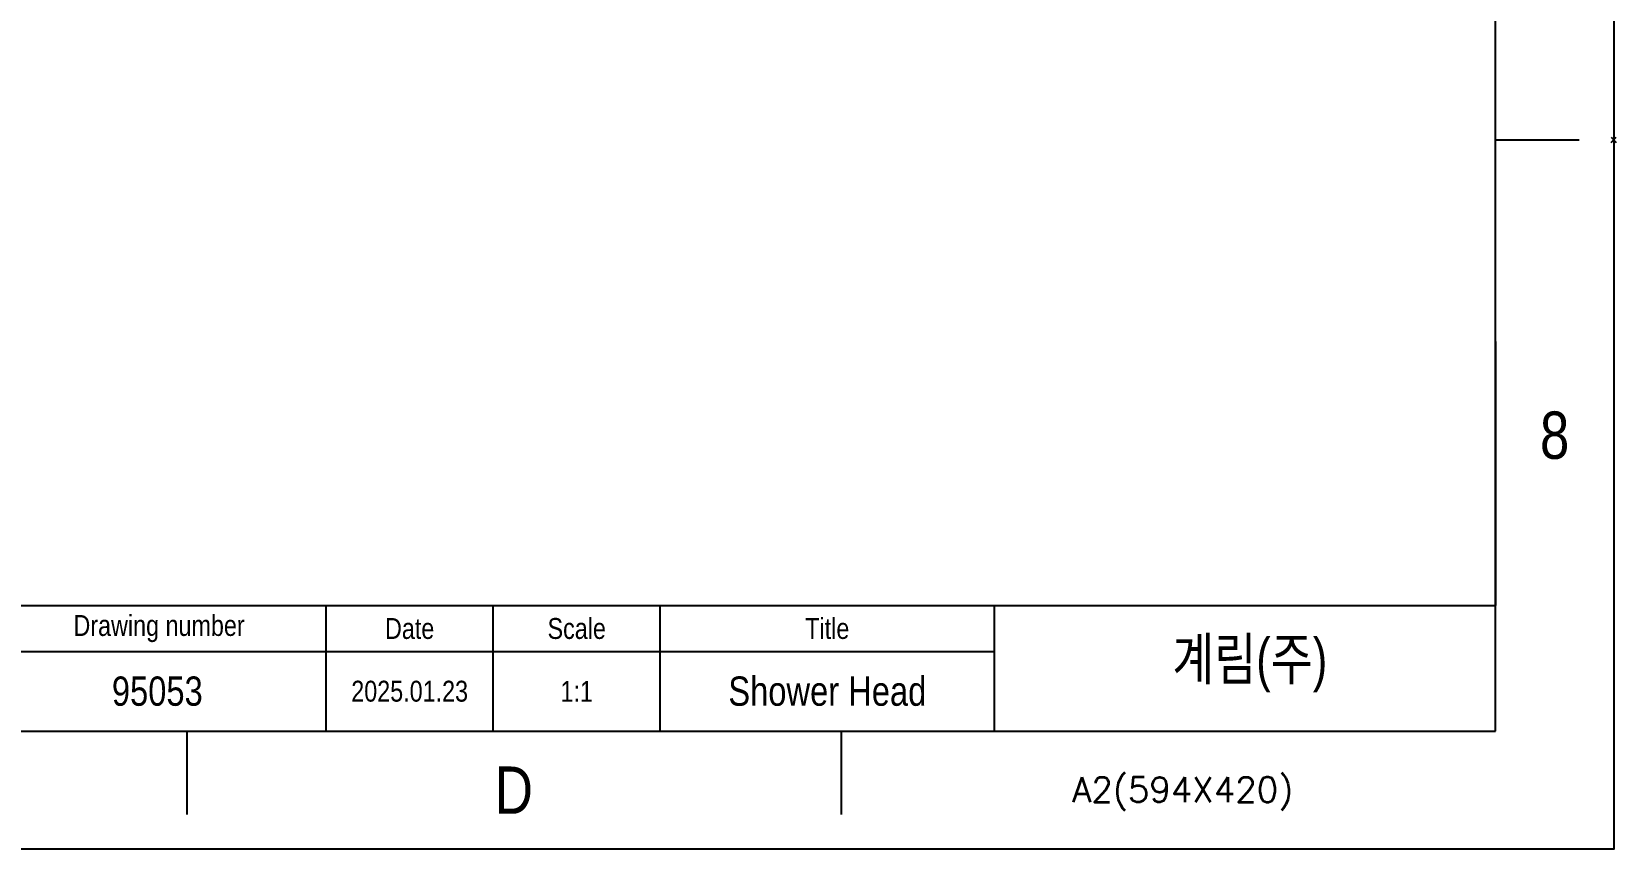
# Model space of a CAD drawing. Header units: inches. Extents: x 1105 to 1525, y -292 to 302.
# Drawn here: x 1335.4 to 1525.1, y -291.8 to -194 of the extents above; entities that cross this region are included whole.
import ezdxf

# ---------------------------------------------------------------- set-up
doc = ezdxf.new("R2010")
doc.units = ezdxf.units.IN
doc.header["$LTSCALE"] = 2.42
doc.header["$MEASUREMENT"] = 0
doc.header["$PDMODE"] = 3
doc.header["$PDSIZE"] = 0.3125
doc.linetypes.add('CENTERX2', pattern=[101.6, 63.5, -12.7, 12.7, -12.7])
doc.layers.add('FORM', color=7, linetype='CONTINUOUS')
doc.layers.add('TEXT', color=2, linetype='CONTINUOUS')
doc.styles.add('ROMANS', font='romans')
doc.styles.get("Standard").update_dxf_attribs({"font": 'arial.ttf', "width": 0.8})

msp = doc.modelspace()

# ---------------------------------------------------------------- linework, layer by layer
at = {"layer": 'FORM'}
for p, q in [((1510.61, -277.62), (1510.61, 288.04)), ((1510.61, -206.91), (1520.61, -206.91)), ((1510.61, -231.02), (1510.61, -262.62)), ((1223.61, -262.62), (1510.61, -262.62)), ((1370.61, -277.62), (1370.61, -262.62)), ((1370.61, -277.62), (1370.61, -262.62)), ((1390.61, -277.62), (1390.61, -262.62)), ((1410.61, -277.62), (1410.61, -262.62)), ((1450.61, -277.62), (1450.61, -262.62)), ((1270.61, -268.12), (1450.61, -268.12)), ((1118.89, -277.62), (1510.61, -277.62)), ((1353.92, -277.62), (1353.92, -287.62)), ((1432.27, -277.62), (1432.27, -287.62))]:
    msp.add_line(p, q, dxfattribs=at)
msp.add_lwpolyline([(1104.75, 302.18), (1524.75, 302.18), (1524.75, -291.76), (1104.75, -291.76)], close=True, dxfattribs=at)
msp.add_point((1524.75, -206.91), dxfattribs=at)

# ---------------------------------------------------------------- texts
at = {"layer": 'FORM', "char_height": 5.66, "attachment_point": 5}
for s, width, insert in [('8', 50, (1517.68, -242.27)), ('D', 10, (1393.09, -284.69))]:
    msp.add_mtext_dynamic_manual_height_columns(s, width=width, gutter_width=12.5, heights=[0], dxfattribs=dict(at, insert=insert))
at = {"layer": 'TEXT', "style": 'ROMANS'}
msp.add_text(' A2(594X420)', height=3, dxfattribs=at).set_placement((1457.85, -286.13))
at = {"layer": 'TEXT', "attachment_point": 5}
for s, width, insert, char_height in [('Drawing number', 40, (1350.61, -265.37), 2.5), ('Date', 20, (1380.61, -265.37), 2.5), ('Scale', 20, (1400.61, -265.37), 2.5), ('Title', 40, (1430.61, -265.37), 2.5), ('95053', 23.5, (1350.4, -272.87), 3.5), ('Shower Head', 23.5, (1430.61, -272.87), 3.5), ('2025.01.23', 23.5, (1380.61, -272.87), 2.5), ('1:1', 23.5, (1400.61, -272.87), 2.5)]:
    msp.add_mtext_dynamic_manual_height_columns(s, width=width, gutter_width=12.5, heights=[0], dxfattribs=dict(at, insert=insert, char_height=char_height))
at = {"layer": 'TEXT', "linetype": 'CENTERX2', "insert": (1481.19, -269.75), "char_height": 5, "attachment_point": 5}
msp.add_mtext_dynamic_manual_height_columns('{\\fHYGothic-Medium|b0|i0|c129|p18;계림(주)}', width=60, gutter_width=12.5, heights=[0], dxfattribs=at)

doc.saveas('drawing.dxf')
